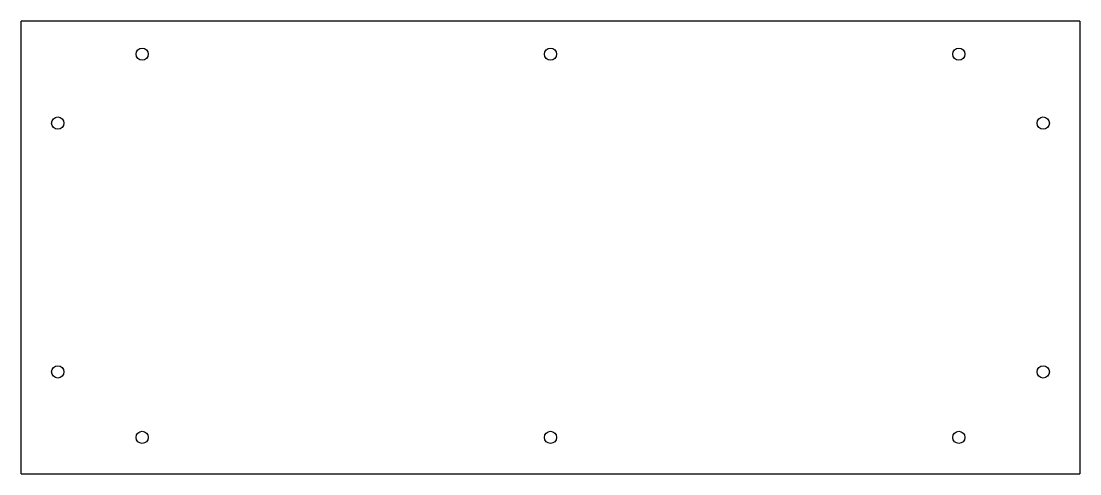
# Model space of a CAD drawing. Header units: millimetres. Extents: x -130 to 130, y -56 to 56.
import ezdxf

# ---------------------------------------------------------------- set-up
doc = ezdxf.new("R2010")
doc.units = ezdxf.units.MM

msp = doc.modelspace()

# ---------------------------------------------------------------- linework, layer by layer
at = {"color": 7, "linetype": 'Continuous', "lineweight": 25}
for p, q in [((-129.62, -55.5), (-129.62, 55.5)), ((129.62, 55.5), (-129.62, 55.5)), ((129.62, 55.5), (129.62, -55.5)), ((-129.62, -55.5), (129.62, -55.5))]:
    msp.add_line(p, q, dxfattribs=at)
for centre in [(-100, 47.4), (0, 47.4), (100, 47.4), (-120.67, 30.5), (120.67, 30.5), (-120.67, -30.5), (120.67, -30.5), (-100, -46.55), (0, -46.55), (100, -46.55)]:
    msp.add_circle(centre, 1.5, dxfattribs=at)

doc.saveas('drawing.dxf')
